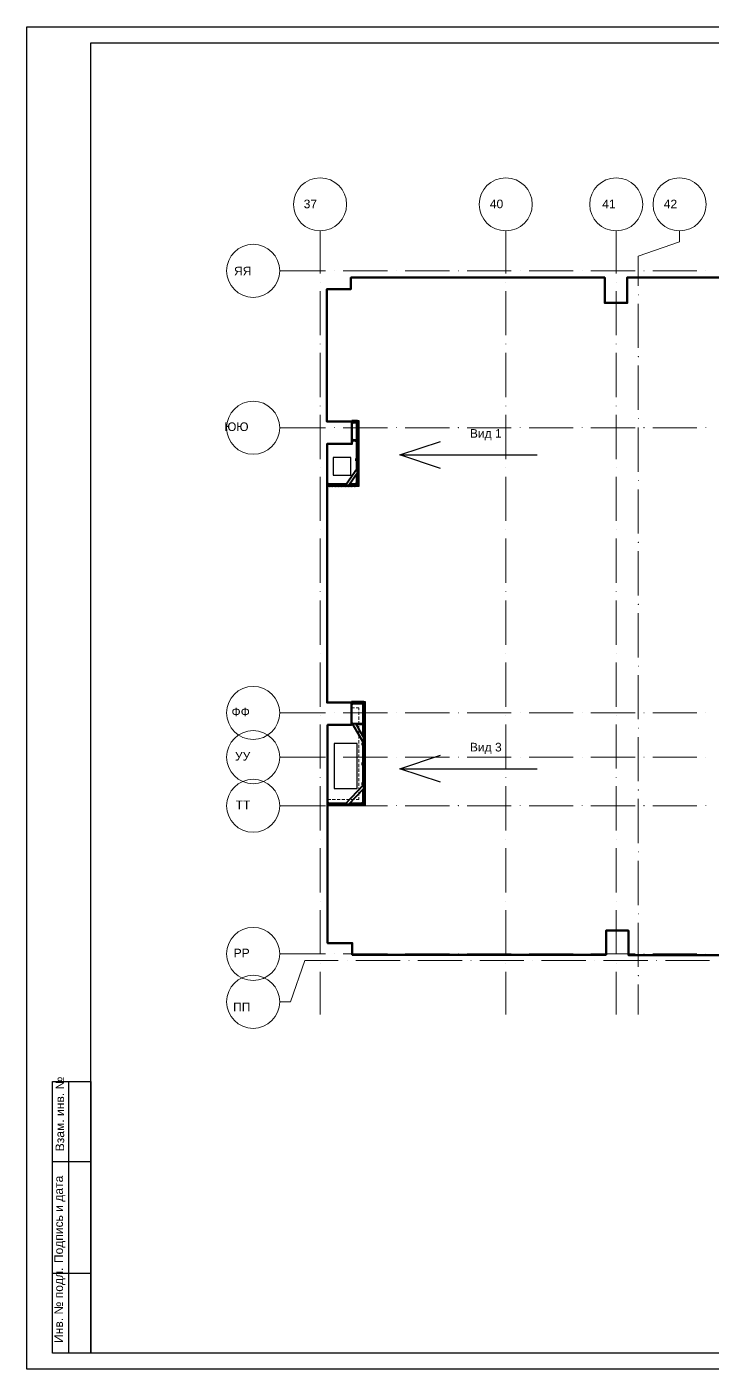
# Model space of a CAD drawing. Header units: millimetres. Extents: x 0 to 146, y 0 to 23.
# Drawn here: x 0.06 to 11.97, y 0.03 to 23.35 of the extents above; entities that cross this region are included whole.
import ezdxf

# ---------------------------------------------------------------- set-up
doc = ezdxf.new("R2010")
doc.units = ezdxf.units.MM
doc.layers.add('PDF _0', color=7, linetype='Continuous')
doc.layers.add('PDF _Текст', color=7, linetype='Continuous')
doc.layers.add('PDF _Оси-1', color=7, linetype='Continuous', true_color=0xaaaaaa)
doc.layers.add('PDF _Оси-3', color=7, linetype='Continuous', true_color=0x989898)
doc.styles.add('PDF ArialMT-Identity-H', font='arial.ttf')
doc.styles.add('PDF GOST Common-Identity-H', font='arial.ttf')

msp = doc.modelspace()

# ---------------------------------------------------------------- linework, layer by layer
at = {"layer": 'PDF _0', "lineweight": 25}
for points in [[(0.061, 23.354), (33.046, 23.354), (33.046, 0.031), (0.061, 0.031)], [(1.172, 23.076), (32.768, 23.076), (32.768, 0.309), (1.172, 0.309)], [(5.711, 16.505), (5.807, 16.505), (5.807, 16.515), (5.711, 16.515)], [(5.711, 16.494), (5.807, 16.494), (5.807, 16.503), (5.711, 16.503)], [(5.809, 15.367), (5.809, 16.515), (5.818, 16.515), (5.818, 15.367)], [(5.82, 15.367), (5.82, 16.515), (5.83, 16.515), (5.83, 15.367)], [(5.281, 15.387), (5.807, 15.387), (5.807, 15.378), (5.281, 15.378)], [(5.281, 15.376), (5.807, 15.376), (5.807, 15.367), (5.281, 15.367)], [(5.704, 11.623), (5.92, 11.623), (5.92, 11.632), (5.704, 11.632)], [(5.704, 11.612), (5.92, 11.612), (5.92, 11.621), (5.704, 11.621)], [(5.921, 9.821), (5.921, 11.632), (5.931, 11.632), (5.931, 9.821)], [(5.932, 9.821), (5.932, 11.632), (5.942, 11.632), (5.942, 9.821)], [(5.289, 9.842), (5.92, 9.842), (5.92, 9.832), (5.289, 9.832)], [(5.289, 9.831), (5.92, 9.831), (5.92, 9.821), (5.289, 9.821)], [(0.506, 5.029), (1.172, 5.029), (1.172, 0.309), (0.506, 0.309)]]:
    msp.add_lwpolyline(points, close=True, dxfattribs=at)
at = {"layer": 'PDF _0', "lineweight": 60}
msp.add_lwpolyline([(14.713, 19), (10.495, 19), (10.495, 18.558), (10.104, 18.558), (10.104, 18.996), (5.694, 18.996), (5.694, 18.797), (5.275, 18.797), (5.275, 16.496), (5.709, 16.496), (5.709, 16.108), (5.279, 16.108), (5.279, 11.613), (5.702, 11.613), (5.702, 11.225), (5.287, 11.225), (5.287, 7.434), (5.717, 7.434), (5.717, 7.231), (10.127, 7.231), (10.127, 7.653), (10.515, 7.653), (10.515, 7.227), (14.717, 7.227)], dxfattribs=at)
at = {"layer": 'PDF _0', "lineweight": 25}
for points in [[(5.711, 16.509), (5.717, 16.515)], [(5.711, 16.499), (5.716, 16.503)], [(5.717, 16.494), (5.726, 16.503)], [(5.718, 16.505), (5.727, 16.515)], [(5.727, 16.494), (5.737, 16.503)], [(5.728, 16.505), (5.738, 16.515)], [(5.737, 16.494), (5.747, 16.503)], [(5.738, 16.505), (5.748, 16.515)], [(5.748, 16.494), (5.757, 16.503)], [(5.749, 16.505), (5.758, 16.515)], [(5.758, 16.494), (5.768, 16.503)], [(5.759, 16.505), (5.769, 16.515)], [(5.769, 16.505), (5.779, 16.515)], [(5.769, 16.494), (5.778, 16.503)], [(5.779, 16.494), (5.788, 16.503)], [(5.78, 16.505), (5.789, 16.515)], [(5.789, 16.494), (5.799, 16.503)], [(5.79, 16.505), (5.8, 16.515)], [(5.8, 16.505), (5.807, 16.512)], [(5.8, 16.494), (5.807, 16.502)], [(5.809, 16.513), (5.81, 16.515)], [(5.809, 16.503), (5.818, 16.513)], [(5.809, 16.493), (5.818, 16.502)], [(5.809, 16.482), (5.818, 16.492)], [(5.809, 16.472), (5.818, 16.482)], [(5.809, 16.462), (5.818, 16.471)], [(5.809, 16.451), (5.818, 16.461)], [(5.809, 16.441), (5.818, 16.451)], [(5.809, 16.431), (5.818, 16.44)], [(5.809, 16.42), (5.818, 16.43)], [(5.809, 16.41), (5.818, 16.42)], [(5.809, 16.4), (5.818, 16.409)], [(5.809, 16.389), (5.818, 16.399)], [(5.809, 16.379), (5.818, 16.389)], [(5.809, 16.369), (5.818, 16.378)], [(5.809, 16.358), (5.818, 16.368)], [(5.809, 16.348), (5.818, 16.357)], [(5.809, 16.338), (5.818, 16.347)], [(5.809, 16.327), (5.818, 16.337)], [(5.809, 16.317), (5.818, 16.326)], [(5.82, 16.514), (5.82, 16.515)], [(5.82, 16.504), (5.83, 16.514)], [(5.82, 16.494), (5.83, 16.503)], [(5.82, 16.483), (5.83, 16.493)], [(5.82, 16.473), (5.83, 16.482)], [(5.82, 16.463), (5.83, 16.472)], [(5.82, 16.452), (5.83, 16.462)], [(5.82, 16.442), (5.83, 16.451)], [(5.82, 16.431), (5.83, 16.441)], [(5.82, 16.421), (5.83, 16.431)], [(5.82, 16.411), (5.83, 16.42)], [(5.82, 16.4), (5.83, 16.41)], [(5.82, 16.39), (5.83, 16.4)], [(5.82, 16.38), (5.83, 16.389)], [(5.82, 16.369), (5.83, 16.379)], [(5.82, 16.359), (5.83, 16.369)], [(5.82, 16.349), (5.83, 16.358)], [(5.82, 16.338), (5.83, 16.348)], [(5.82, 16.328), (5.83, 16.338)], [(5.82, 16.318), (5.83, 16.327)], [(5.809, 16.306), (5.818, 16.316)], [(5.809, 16.295), (5.818, 16.304)], [(5.809, 16.285), (5.818, 16.294)], [(5.809, 16.275), (5.818, 16.284)], [(5.809, 16.264), (5.818, 16.274)], [(5.809, 16.254), (5.818, 16.263)], [(5.809, 16.244), (5.818, 16.253)], [(5.809, 16.233), (5.818, 16.243)], [(5.809, 16.223), (5.818, 16.232)], [(5.809, 16.212), (5.818, 16.222)], [(5.809, 16.202), (5.818, 16.212)], [(5.809, 16.192), (5.818, 16.201)], [(5.809, 16.181), (5.818, 16.191)], [(5.809, 16.171), (5.818, 16.181)], [(5.809, 16.161), (5.818, 16.17)], [(5.809, 16.15), (5.818, 16.16)], [(5.809, 16.14), (5.818, 16.15)], [(5.809, 16.13), (5.818, 16.139)], [(5.809, 16.119), (5.818, 16.129)], [(5.809, 16.109), (5.818, 16.119)], [(5.809, 16.099), (5.818, 16.108)], [(5.809, 16.088), (5.818, 16.098)], [(5.817, 16.304), (5.818, 16.306)], [(5.82, 16.307), (5.83, 16.317)], [(5.82, 16.296), (5.828, 16.304)], [(5.82, 16.286), (5.83, 16.295)], [(5.82, 16.275), (5.83, 16.285)], [(5.82, 16.265), (5.83, 16.275)], [(5.82, 16.255), (5.83, 16.264)], [(5.82, 16.244), (5.83, 16.254)], [(5.82, 16.234), (5.83, 16.244)], [(5.82, 16.224), (5.83, 16.233)], [(5.82, 16.213), (5.83, 16.223)], [(5.82, 16.203), (5.83, 16.213)], [(5.82, 16.193), (5.83, 16.202)], [(5.82, 16.182), (5.83, 16.192)], [(5.82, 16.172), (5.83, 16.181)], [(5.82, 16.162), (5.83, 16.171)], [(5.82, 16.151), (5.83, 16.161)], [(5.82, 16.141), (5.83, 16.15)], [(5.82, 16.13), (5.83, 16.14)], [(5.82, 16.12), (5.83, 16.13)], [(5.82, 16.11), (5.83, 16.119)], [(5.82, 16.099), (5.83, 16.109)], [(5.82, 16.089), (5.83, 16.099)], [(5.827, 16.304), (5.83, 16.307)], [(6.545, 15.916), (7.25, 16.148)], [(5.809, 16.078), (5.818, 16.088)], [(5.809, 16.068), (5.818, 16.077)], [(5.809, 16.057), (5.818, 16.067)], [(5.809, 16.047), (5.818, 16.056)], [(5.809, 16.037), (5.818, 16.046)], [(5.809, 16.026), (5.818, 16.036)], [(5.809, 16.016), (5.818, 16.025)], [(5.809, 16.005), (5.818, 16.015)], [(5.809, 15.995), (5.818, 16.005)], [(5.809, 15.985), (5.818, 15.994)], [(5.809, 15.974), (5.818, 15.984)], [(5.809, 15.964), (5.818, 15.974)], [(5.809, 15.954), (5.818, 15.963)], [(5.809, 15.943), (5.818, 15.953)], [(5.809, 15.933), (5.818, 15.943)], [(5.809, 15.923), (5.818, 15.932)], [(5.809, 15.912), (5.818, 15.922)], [(5.809, 15.902), (5.818, 15.912)], [(5.809, 15.892), (5.818, 15.901)], [(5.809, 15.881), (5.818, 15.891)], [(5.809, 15.871), (5.818, 15.881)], [(5.809, 15.861), (5.818, 15.87)], [(5.809, 15.85), (5.818, 15.86)], [(5.82, 16.079), (5.83, 16.088)], [(5.82, 16.068), (5.83, 16.078)], [(5.82, 16.058), (5.83, 16.068)], [(5.82, 16.048), (5.83, 16.057)], [(5.82, 16.037), (5.83, 16.047)], [(5.82, 16.027), (5.83, 16.037)], [(5.82, 16.017), (5.83, 16.026)], [(5.82, 16.006), (5.83, 16.016)], [(5.82, 15.996), (5.83, 16.006)], [(5.82, 15.986), (5.83, 15.995)], [(5.82, 15.975), (5.83, 15.985)], [(5.82, 15.965), (5.83, 15.974)], [(5.82, 15.955), (5.83, 15.964)], [(5.82, 15.944), (5.83, 15.954)], [(5.82, 15.934), (5.83, 15.943)], [(5.82, 15.923), (5.83, 15.933)], [(5.82, 15.913), (5.83, 15.923)], [(5.82, 15.903), (5.83, 15.912)], [(5.82, 15.892), (5.83, 15.902)], [(5.82, 15.882), (5.83, 15.892)], [(5.82, 15.872), (5.83, 15.881)], [(5.82, 15.861), (5.83, 15.871)], [(5.82, 15.851), (5.83, 15.861)], [(7.25, 15.683), (6.545, 15.916), (8.93, 15.916)], [(5.809, 15.84), (5.818, 15.85)], [(5.809, 15.83), (5.818, 15.839)], [(5.809, 15.819), (5.818, 15.829)], [(5.809, 15.809), (5.818, 15.818)], [(5.809, 15.799), (5.818, 15.808)], [(5.809, 15.788), (5.818, 15.798)], [(5.809, 15.778), (5.818, 15.787)], [(5.809, 15.767), (5.818, 15.777)], [(5.809, 15.757), (5.818, 15.767)], [(5.809, 15.747), (5.818, 15.756)], [(5.809, 15.736), (5.818, 15.746)], [(5.809, 15.726), (5.818, 15.736)], [(5.809, 15.716), (5.818, 15.725)], [(5.809, 15.705), (5.818, 15.715)], [(5.809, 15.695), (5.818, 15.705)], [(5.809, 15.685), (5.818, 15.694)], [(5.809, 15.674), (5.818, 15.684)], [(5.809, 15.664), (5.818, 15.674)], [(5.809, 15.654), (5.818, 15.663)], [(5.809, 15.643), (5.818, 15.653)], [(5.809, 15.633), (5.818, 15.643)], [(5.809, 15.623), (5.818, 15.632)], [(5.82, 15.841), (5.83, 15.85)], [(5.82, 15.83), (5.83, 15.84)], [(5.82, 15.82), (5.83, 15.83)], [(5.82, 15.81), (5.83, 15.819)], [(5.82, 15.799), (5.83, 15.809)], [(5.82, 15.789), (5.83, 15.799)], [(5.82, 15.779), (5.83, 15.788)], [(5.82, 15.768), (5.83, 15.778)], [(5.82, 15.758), (5.83, 15.768)], [(5.82, 15.748), (5.83, 15.757)], [(5.82, 15.737), (5.83, 15.747)], [(5.82, 15.727), (5.83, 15.736)], [(5.82, 15.717), (5.83, 15.726)], [(5.82, 15.706), (5.83, 15.716)], [(5.82, 15.696), (5.83, 15.705)], [(5.82, 15.685), (5.83, 15.695)], [(5.82, 15.675), (5.83, 15.685)], [(5.82, 15.665), (5.83, 15.674)], [(5.82, 15.654), (5.83, 15.664)], [(5.82, 15.644), (5.83, 15.654)], [(5.82, 15.634), (5.83, 15.643)], [(5.82, 15.623), (5.83, 15.633)], [(5.809, 15.612), (5.818, 15.622)], [(5.809, 15.602), (5.818, 15.611)], [(5.809, 15.592), (5.818, 15.601)], [(5.809, 15.581), (5.818, 15.591)], [(5.809, 15.571), (5.818, 15.58)], [(5.809, 15.56), (5.818, 15.57)], [(5.809, 15.55), (5.818, 15.56)], [(5.809, 15.54), (5.818, 15.549)], [(5.809, 15.529), (5.818, 15.539)], [(5.809, 15.519), (5.818, 15.529)], [(5.809, 15.509), (5.818, 15.518)], [(5.809, 15.498), (5.818, 15.508)], [(5.809, 15.488), (5.818, 15.498)], [(5.809, 15.478), (5.818, 15.487)], [(5.809, 15.467), (5.818, 15.477)], [(5.809, 15.457), (5.818, 15.467)], [(5.809, 15.447), (5.818, 15.456)], [(5.809, 15.436), (5.818, 15.446)], [(5.809, 15.426), (5.818, 15.436)], [(5.809, 15.416), (5.818, 15.425)], [(5.809, 15.405), (5.818, 15.415)], [(5.809, 15.395), (5.818, 15.405)], [(5.809, 15.385), (5.818, 15.394)], [(5.82, 15.613), (5.83, 15.623)], [(5.82, 15.603), (5.83, 15.612)], [(5.82, 15.592), (5.83, 15.602)], [(5.82, 15.582), (5.83, 15.592)], [(5.82, 15.572), (5.83, 15.581)], [(5.82, 15.561), (5.83, 15.571)], [(5.82, 15.551), (5.83, 15.561)], [(5.82, 15.541), (5.83, 15.55)], [(5.82, 15.53), (5.83, 15.54)], [(5.82, 15.52), (5.83, 15.529)], [(5.82, 15.51), (5.83, 15.519)], [(5.82, 15.499), (5.83, 15.509)], [(5.82, 15.489), (5.83, 15.498)], [(5.82, 15.478), (5.83, 15.488)], [(5.82, 15.468), (5.83, 15.478)], [(5.82, 15.458), (5.83, 15.467)], [(5.82, 15.447), (5.83, 15.457)], [(5.82, 15.437), (5.83, 15.447)], [(5.82, 15.427), (5.83, 15.436)], [(5.82, 15.416), (5.83, 15.426)], [(5.82, 15.406), (5.83, 15.416)], [(5.82, 15.396), (5.83, 15.405)], [(5.82, 15.385), (5.83, 15.395)], [(5.281, 15.382), (5.286, 15.387)], [(5.281, 15.372), (5.285, 15.376)], [(5.286, 15.367), (5.295, 15.376)], [(5.287, 15.378), (5.296, 15.387)], [(5.296, 15.367), (5.306, 15.376)], [(5.297, 15.378), (5.307, 15.387)], [(5.307, 15.378), (5.317, 15.387)], [(5.307, 15.367), (5.316, 15.376)], [(5.317, 15.367), (5.326, 15.376)], [(5.318, 15.378), (5.327, 15.387)], [(5.327, 15.367), (5.337, 15.376)], [(5.328, 15.378), (5.338, 15.387)], [(5.338, 15.378), (5.348, 15.387)], [(5.338, 15.367), (5.347, 15.376)], [(5.348, 15.367), (5.358, 15.376)], [(5.349, 15.378), (5.358, 15.387)], [(5.358, 15.367), (5.368, 15.376)], [(5.359, 15.378), (5.369, 15.387)], [(5.369, 15.378), (5.379, 15.387)], [(5.369, 15.367), (5.378, 15.376)], [(5.379, 15.367), (5.389, 15.376)], [(5.38, 15.378), (5.389, 15.387)], [(5.389, 15.367), (5.399, 15.376)], [(5.39, 15.378), (5.4, 15.387)], [(5.4, 15.378), (5.41, 15.387)], [(5.4, 15.367), (5.409, 15.376)], [(5.41, 15.367), (5.42, 15.376)], [(5.411, 15.378), (5.42, 15.387)], [(5.42, 15.367), (5.43, 15.376)], [(5.421, 15.378), (5.431, 15.387)], [(5.431, 15.378), (5.441, 15.387)], [(5.431, 15.367), (5.44, 15.376)], [(5.441, 15.367), (5.451, 15.376)], [(5.442, 15.378), (5.451, 15.387)], [(5.451, 15.367), (5.461, 15.376)], [(5.452, 15.378), (5.462, 15.387)], [(5.462, 15.367), (5.471, 15.376)], [(5.463, 15.378), (5.472, 15.387)], [(5.472, 15.367), (5.482, 15.376)], [(5.473, 15.378), (5.482, 15.387)], [(5.482, 15.367), (5.492, 15.376)], [(5.483, 15.378), (5.493, 15.387)], [(5.493, 15.367), (5.502, 15.376)], [(5.494, 15.378), (5.503, 15.387)], [(5.503, 15.367), (5.513, 15.376)], [(5.504, 15.378), (5.514, 15.387)], [(5.513, 15.367), (5.523, 15.376)], [(5.514, 15.378), (5.524, 15.387)], [(5.524, 15.367), (5.533, 15.376)], [(5.525, 15.378), (5.534, 15.387)], [(5.534, 15.367), (5.544, 15.376)], [(5.535, 15.378), (5.545, 15.387)], [(5.545, 15.378), (5.555, 15.387)], [(5.545, 15.367), (5.554, 15.376)], [(5.555, 15.367), (5.564, 15.376)], [(5.556, 15.378), (5.565, 15.387)], [(5.565, 15.367), (5.575, 15.376)], [(5.566, 15.378), (5.576, 15.387)], [(5.576, 15.378), (5.586, 15.387)], [(5.576, 15.367), (5.585, 15.376)], [(5.586, 15.367), (5.596, 15.376)], [(5.587, 15.378), (5.596, 15.387)], [(5.596, 15.367), (5.606, 15.376)], [(5.597, 15.378), (5.607, 15.387)], [(5.607, 15.378), (5.617, 15.387)], [(5.607, 15.367), (5.616, 15.376)], [(5.617, 15.367), (5.627, 15.376)], [(5.618, 15.378), (5.627, 15.387)], [(5.627, 15.367), (5.637, 15.376)], [(5.628, 15.378), (5.638, 15.387)], [(5.638, 15.378), (5.648, 15.387)], [(5.638, 15.367), (5.647, 15.376)], [(5.648, 15.367), (5.658, 15.376)], [(5.649, 15.378), (5.658, 15.387)], [(5.658, 15.367), (5.668, 15.376)], [(5.659, 15.378), (5.669, 15.387)], [(5.669, 15.367), (5.678, 15.376)], [(5.67, 15.378), (5.679, 15.387)], [(5.679, 15.367), (5.689, 15.376)], [(5.68, 15.378), (5.689, 15.387)], [(5.689, 15.367), (5.699, 15.376)], [(5.69, 15.378), (5.7, 15.387)], [(5.7, 15.367), (5.709, 15.376)], [(5.701, 15.378), (5.71, 15.387)], [(5.71, 15.367), (5.72, 15.376)], [(5.711, 15.378), (5.721, 15.387)], [(5.72, 15.367), (5.73, 15.376)], [(5.721, 15.378), (5.731, 15.387)], [(5.731, 15.367), (5.74, 15.376)], [(5.732, 15.378), (5.741, 15.387)], [(5.741, 15.367), (5.751, 15.376)], [(5.742, 15.378), (5.752, 15.387)], [(5.752, 15.378), (5.762, 15.387)], [(5.752, 15.367), (5.761, 15.376)], [(5.762, 15.367), (5.771, 15.376)], [(5.763, 15.378), (5.772, 15.387)], [(5.772, 15.367), (5.782, 15.376)], [(5.773, 15.378), (5.783, 15.387)], [(5.783, 15.378), (5.793, 15.387)], [(5.783, 15.367), (5.792, 15.376)], [(5.793, 15.367), (5.803, 15.376)], [(5.794, 15.378), (5.803, 15.387)], [(5.803, 15.367), (5.807, 15.371)], [(5.804, 15.378), (5.807, 15.381)], [(5.809, 15.374), (5.818, 15.384)], [(5.812, 15.367), (5.818, 15.373)], [(5.82, 15.375), (5.83, 15.385)], [(5.822, 15.367), (5.83, 15.374)], [(6.545, 10.464), (7.25, 10.697)], [(7.25, 10.232), (6.545, 10.464), (8.93, 10.464)], [(0.783, 5.029), (0.783, 0.309)], [(0.506, 3.641), (1.172, 3.641)], [(0.506, 1.697), (1.172, 1.697)]]:
    msp.add_lwpolyline(points, dxfattribs=at)
at = {"layer": 'PDF _0', "color": 1, "lineweight": 40}
for points in [[(5.733, 16.492), (5.711, 16.492), (5.711, 16.472), (5.733, 16.472)], [(5.764, 16.492), (5.785, 16.492), (5.785, 16.472), (5.764, 16.472)], [(5.787, 16.471), (5.787, 16.492), (5.807, 16.492), (5.807, 16.471)], [(5.733, 16.179), (5.711, 16.179), (5.711, 16.158), (5.733, 16.158)], [(5.764, 16.179), (5.785, 16.179), (5.785, 16.158), (5.764, 16.158)], [(5.787, 16.19), (5.787, 16.169), (5.807, 16.169), (5.807, 16.19)], [(5.787, 16.147), (5.787, 16.168), (5.807, 16.168), (5.807, 16.147)], [(5.599, 15.392), (5.805, 15.694)], [(5.764, 15.845), (5.785, 15.845), (5.785, 15.824), (5.764, 15.824)], [(5.787, 15.856), (5.787, 15.835), (5.807, 15.835), (5.807, 15.856)], [(5.787, 15.812), (5.787, 15.834), (5.807, 15.834), (5.807, 15.812)], [(5.789, 15.588), (5.789, 15.392), (5.805, 15.392), (5.805, 15.832), (5.789, 15.832), (5.789, 15.67)], [(5.302, 15.411), (5.281, 15.411), (5.281, 15.39), (5.302, 15.39)], [(5.61, 15.408), (5.283, 15.408), (5.283, 15.392), (5.783, 15.392), (5.783, 15.408), (5.666, 15.408)], [(5.655, 15.392), (5.805, 15.612)], [(5.764, 15.39), (5.785, 15.39), (5.785, 15.411), (5.764, 15.411)], [(5.787, 15.411), (5.787, 15.39), (5.807, 15.39), (5.807, 15.411)], [(5.726, 11.61), (5.704, 11.61), (5.704, 11.589), (5.726, 11.589)], [(5.876, 11.61), (5.897, 11.61), (5.897, 11.589), (5.876, 11.589)], [(5.899, 11.588), (5.899, 11.61), (5.92, 11.61), (5.92, 11.588)], [(5.726, 11.251), (5.704, 11.251), (5.704, 11.23), (5.726, 11.23)], [(5.726, 11.232), (5.708, 11.232), (5.708, 11.249), (5.826, 11.249), (5.895, 11.249), (5.895, 11.232), (5.779, 11.232)], [(5.716, 11.249), (5.917, 10.903)], [(5.77, 11.249), (5.917, 10.994)], [(5.876, 11.251), (5.897, 11.251), (5.897, 11.23), (5.876, 11.23)], [(5.899, 11.262), (5.899, 11.241), (5.92, 11.241), (5.92, 11.262)], [(5.899, 11.219), (5.899, 11.24), (5.92, 11.24), (5.92, 11.219)], [(5.901, 10.93), (5.901, 10.897), (5.917, 10.897), (5.917, 11.239), (5.901, 11.239), (5.901, 11.022)], [(5.876, 10.905), (5.897, 10.905), (5.897, 10.884), (5.876, 10.884)], [(5.899, 10.917), (5.899, 10.895), (5.92, 10.895), (5.92, 10.917)], [(5.899, 10.873), (5.899, 10.894), (5.92, 10.894), (5.92, 10.873)], [(5.876, 10.559), (5.897, 10.559), (5.897, 10.539), (5.876, 10.539)], [(5.899, 10.571), (5.899, 10.549), (5.92, 10.549), (5.92, 10.571)], [(5.899, 10.527), (5.899, 10.549), (5.92, 10.549), (5.92, 10.527)], [(5.593, 9.846), (5.917, 10.189)], [(5.656, 9.846), (5.917, 10.122)], [(5.876, 10.214), (5.897, 10.214), (5.897, 10.193), (5.876, 10.193)], [(5.899, 10.225), (5.899, 10.204), (5.92, 10.204), (5.92, 10.225)], [(5.899, 10.181), (5.899, 10.203), (5.92, 10.203), (5.92, 10.181)], [(5.901, 10.105), (5.901, 9.846), (5.917, 9.846), (5.917, 10.202), (5.901, 10.202), (5.901, 10.172)], [(5.311, 9.865), (5.289, 9.865), (5.289, 9.844), (5.311, 9.844)], [(5.608, 9.862), (5.292, 9.862), (5.292, 9.846), (5.895, 9.846), (5.895, 9.862), (5.672, 9.862)], [(5.876, 9.844), (5.897, 9.844), (5.897, 9.865), (5.876, 9.865)], [(5.899, 9.866), (5.899, 9.844), (5.92, 9.844), (5.92, 9.866)]]:
    msp.add_lwpolyline(points, dxfattribs=at)
for points in [[(5.714, 16.49), (5.783, 16.49), (5.783, 16.474), (5.714, 16.474)], [(5.789, 16.171), (5.805, 16.171), (5.805, 16.49), (5.789, 16.49)], [(5.714, 16.176), (5.783, 16.176), (5.783, 16.16), (5.714, 16.16)], [(5.789, 15.837), (5.805, 15.837), (5.805, 16.166), (5.789, 16.166)], [(5.708, 11.608), (5.826, 11.608), (5.895, 11.608), (5.895, 11.592), (5.708, 11.592)], [(5.901, 11.242), (5.917, 11.242), (5.917, 11.608), (5.901, 11.608)], [(5.901, 10.551), (5.917, 10.551), (5.917, 10.893), (5.901, 10.893)], [(5.901, 10.205), (5.917, 10.205), (5.917, 10.547), (5.901, 10.547)]]:
    msp.add_lwpolyline(points, close=True, dxfattribs=at)
at = {"layer": 'PDF _0', "color": 5, "lineweight": 25}
for points in [[(5.383, 15.565), (5.69, 15.565), (5.69, 15.872), (5.383, 15.872)], [(5.401, 10.119), (5.802, 10.119), (5.802, 10.903), (5.401, 10.903)]]:
    msp.add_lwpolyline(points, close=True, dxfattribs=at)
at = {"layer": 'PDF _0', "lineweight": 20}
for points in [[(5.708, 11.581), (5.708, 11.613), (5.761, 11.613)], [(5.756, 11.521), (5.708, 11.521), (5.708, 11.554)], [(5.831, 11.481), (5.831, 11.521), (5.783, 11.521)], [(5.788, 11.613), (5.843, 11.613)], [(5.831, 11.398), (5.831, 11.453)], [(5.87, 11.613), (5.923, 11.613), (5.923, 11.563)], [(5.923, 11.536), (5.923, 11.481)], [(5.923, 11.453), (5.923, 11.398)], [(5.831, 11.316), (5.831, 11.371)], [(5.831, 11.234), (5.831, 11.289)], [(5.831, 11.151), (5.831, 11.206)], [(5.923, 11.371), (5.923, 11.316)], [(5.923, 11.289), (5.923, 11.234)], [(5.923, 11.206), (5.923, 11.151)], [(5.831, 11.069), (5.831, 11.124)], [(5.831, 10.987), (5.831, 11.042)], [(5.923, 11.124), (5.923, 11.069)], [(5.923, 11.042), (5.923, 10.987)], [(5.831, 10.904), (5.831, 10.959)], [(5.831, 10.822), (5.831, 10.877)], [(5.831, 10.74), (5.831, 10.795)], [(5.923, 10.959), (5.923, 10.904)], [(5.923, 10.877), (5.923, 10.822)], [(5.923, 10.795), (5.923, 10.74)], [(5.831, 10.657), (5.831, 10.712)], [(5.831, 10.575), (5.831, 10.63)], [(5.831, 10.493), (5.831, 10.548)], [(5.923, 10.712), (5.923, 10.657)], [(5.923, 10.63), (5.923, 10.575)], [(5.923, 10.548), (5.923, 10.493)], [(5.831, 10.411), (5.831, 10.465)], [(5.831, 10.328), (5.831, 10.383)], [(5.831, 10.246), (5.831, 10.301)], [(5.923, 10.465), (5.923, 10.411)], [(5.923, 10.383), (5.923, 10.328)], [(5.923, 10.301), (5.923, 10.246)], [(5.831, 10.164), (5.831, 10.218)], [(5.831, 10.081), (5.831, 10.136)], [(5.831, 9.999), (5.831, 10.054)], [(5.923, 10.218), (5.923, 10.164)], [(5.923, 10.136), (5.923, 10.081)], [(5.923, 10.054), (5.923, 9.999)], [(5.293, 9.899), (5.293, 9.931), (5.343, 9.931)], [(5.348, 9.839), (5.293, 9.839), (5.293, 9.871)], [(5.37, 9.931), (5.425, 9.931)], [(5.43, 9.839), (5.375, 9.839)], [(5.452, 9.931), (5.507, 9.931)], [(5.512, 9.839), (5.457, 9.839)], [(5.535, 9.931), (5.59, 9.931)], [(5.594, 9.839), (5.54, 9.839)], [(5.617, 9.931), (5.672, 9.931)], [(5.677, 9.839), (5.622, 9.839)], [(5.699, 9.931), (5.754, 9.931)], [(5.759, 9.839), (5.704, 9.839)], [(5.782, 9.931), (5.831, 9.931), (5.831, 9.971)], [(5.841, 9.839), (5.787, 9.839)], [(5.923, 9.889), (5.923, 9.839), (5.869, 9.839)], [(5.923, 9.971), (5.923, 9.917)]]:
    msp.add_lwpolyline(points, dxfattribs=at)
at = {"layer": 'PDF _0', "lineweight": 5}
for points in [[(5.831, 11.521), (5.833, 11.521), (5.833, 11.523), (5.831, 11.523)], [(5.831, 9.931), (5.833, 9.931), (5.833, 9.933), (5.831, 9.933)]]:
    msp.add_lwpolyline(points, close=True, dxfattribs=at)
at = {"layer": 'PDF _Оси-1', "lineweight": 20}
for centre in [(5.156, 20.27), (8.383, 20.27), (10.303, 20.27), (11.404, 20.27), (3.994, 19.115), (3.994, 16.388), (3.994, 11.433), (3.994, 10.665), (3.994, 9.82), (3.994, 7.246), (3.994, 6.414)]:
    msp.add_circle(centre, 0.461, dxfattribs=at)
at = {"layer": 'PDF _Оси-3', "lineweight": 9}
for points in [[(5.156, 19.809), (5.156, 19.071)], [(8.383, 19.809), (8.383, 19.071)], [(10.303, 19.809), (10.303, 19.071)], [(11.404, 19.809), (11.404, 19.62), (10.687, 19.37), (10.687, 18.852)], [(5.254, 19.115), (4.455, 19.115)], [(6.329, 19.115), (5.561, 19.115)], [(7.405, 19.115), (6.636, 19.115)], [(8.48, 19.115), (7.712, 19.115)], [(9.556, 19.115), (8.788, 19.115)], [(10.631, 19.115), (9.863, 19.115)], [(11.707, 19.115), (10.939, 19.115)], [(5.156, 18.764), (5.156, 17.996)], [(8.383, 18.764), (8.383, 17.996)], [(10.303, 18.764), (10.303, 17.996)], [(10.687, 18.544), (10.687, 17.776)], [(5.156, 17.688), (5.156, 16.92)], [(8.383, 17.688), (8.383, 16.92)], [(10.303, 17.688), (10.303, 16.92)], [(10.687, 17.469), (10.687, 16.701)], [(5.156, 16.613), (5.156, 15.845)], [(8.383, 16.613), (8.383, 15.845)], [(10.303, 16.613), (10.303, 15.845)], [(4.455, 16.388), (5.254, 16.388)], [(5.561, 16.388), (6.329, 16.388)], [(6.636, 16.388), (7.405, 16.388)], [(7.712, 16.388), (8.48, 16.388)], [(8.788, 16.388), (9.556, 16.388)], [(9.863, 16.388), (10.631, 16.388)], [(10.687, 16.393), (10.687, 15.625)], [(10.939, 16.388), (11.707, 16.388)], [(5.156, 15.537), (5.156, 14.769)], [(8.383, 15.537), (8.383, 14.769)], [(10.303, 15.537), (10.303, 14.769)], [(10.687, 15.318), (10.687, 14.549)], [(5.156, 14.462), (5.156, 13.693)], [(8.383, 14.462), (8.383, 13.693)], [(10.303, 14.462), (10.303, 13.693)], [(10.687, 14.242), (10.687, 13.474)], [(5.156, 13.386), (5.156, 12.618)], [(8.383, 13.386), (8.383, 12.618)], [(10.303, 13.386), (10.303, 12.618)], [(10.687, 13.167), (10.687, 12.398)], [(5.156, 12.311), (5.156, 11.542)], [(8.383, 12.311), (8.383, 11.542)], [(10.303, 12.311), (10.303, 11.542)], [(10.687, 12.091), (10.687, 11.323)], [(4.455, 11.433), (5.254, 11.433)], [(5.561, 11.433), (6.329, 11.433)], [(6.636, 11.433), (7.405, 11.433)], [(7.712, 11.433), (8.48, 11.433)], [(8.788, 11.433), (9.556, 11.433)], [(9.863, 11.433), (10.631, 11.433)], [(10.939, 11.433), (11.707, 11.433)], [(5.156, 11.235), (5.156, 10.467)], [(8.383, 11.235), (8.383, 10.467)], [(10.303, 11.235), (10.303, 10.467)], [(10.687, 11.015), (10.687, 10.247)], [(4.455, 10.665), (5.254, 10.665)], [(5.561, 10.665), (6.329, 10.665)], [(6.636, 10.665), (7.405, 10.665)], [(7.712, 10.665), (8.48, 10.665)], [(8.788, 10.665), (9.556, 10.665)], [(9.863, 10.665), (10.631, 10.665)], [(10.939, 10.665), (11.707, 10.665)], [(5.156, 10.159), (5.156, 9.391)], [(8.383, 10.159), (8.383, 9.391)], [(10.303, 10.159), (10.303, 9.391)], [(4.455, 9.82), (5.254, 9.82)], [(5.561, 9.82), (6.329, 9.82)], [(6.636, 9.82), (7.405, 9.82)], [(7.712, 9.82), (8.48, 9.82)], [(8.788, 9.82), (9.556, 9.82)], [(9.863, 9.82), (10.631, 9.82)], [(10.687, 9.94), (10.687, 9.172)], [(10.939, 9.82), (11.707, 9.82)], [(5.156, 9.084), (5.156, 8.316)], [(8.383, 9.084), (8.383, 8.316)], [(10.303, 9.084), (10.303, 8.316)], [(10.687, 8.864), (10.687, 8.096)], [(5.156, 8.008), (5.156, 7.24)], [(8.383, 8.008), (8.383, 7.24)], [(10.303, 8.008), (10.303, 7.24)], [(10.687, 7.789), (10.687, 7.02)], [(4.455, 7.246), (5.254, 7.246)], [(5.561, 7.246), (6.329, 7.246)], [(6.636, 7.246), (7.405, 7.246)], [(7.712, 7.246), (8.48, 7.246)], [(8.788, 7.246), (9.556, 7.246)], [(9.863, 7.246), (10.631, 7.246)], [(10.939, 7.246), (11.707, 7.246)], [(5.473, 7.131), (4.894, 7.131), (4.644, 6.414), (4.455, 6.414)], [(6.549, 7.131), (5.78, 7.131)], [(7.624, 7.131), (6.856, 7.131)], [(8.7, 7.131), (7.932, 7.131)], [(9.775, 7.131), (9.007, 7.131)], [(10.851, 7.131), (10.083, 7.131)], [(11.927, 7.131), (11.158, 7.131)], [(5.156, 6.933), (5.156, 6.195)], [(8.383, 6.933), (8.383, 6.195)], [(10.303, 6.933), (10.303, 6.195)], [(10.687, 6.713), (10.687, 6.195)]]:
    msp.add_lwpolyline(points, dxfattribs=at)
at = {"layer": 'PDF _Оси-3', "lineweight": 5}
for points in [[(5.156, 18.918), (5.158, 18.918), (5.158, 18.92), (5.156, 18.92)], [(5.407, 19.115), (5.409, 19.115), (5.409, 19.117), (5.407, 19.117)], [(6.483, 19.115), (6.485, 19.115), (6.485, 19.117), (6.483, 19.117)], [(7.558, 19.115), (7.56, 19.115), (7.56, 19.117), (7.558, 19.117)], [(8.383, 18.918), (8.385, 18.918), (8.385, 18.92), (8.383, 18.92)], [(8.634, 19.115), (8.636, 19.115), (8.636, 19.117), (8.634, 19.117)], [(9.71, 19.115), (9.712, 19.115), (9.712, 19.117), (9.71, 19.117)], [(10.303, 18.918), (10.305, 18.918), (10.305, 18.92), (10.303, 18.92)], [(10.785, 19.115), (10.787, 19.115), (10.787, 19.117), (10.785, 19.117)], [(11.861, 19.115), (11.863, 19.115), (11.863, 19.117), (11.861, 19.117)], [(10.687, 18.698), (10.689, 18.698), (10.689, 18.7), (10.687, 18.7)], [(5.156, 17.842), (5.158, 17.842), (5.158, 17.844), (5.156, 17.844)], [(8.383, 17.842), (8.385, 17.842), (8.385, 17.844), (8.383, 17.844)], [(10.303, 17.842), (10.305, 17.842), (10.305, 17.844), (10.303, 17.844)], [(10.687, 17.622), (10.689, 17.622), (10.689, 17.624), (10.687, 17.624)], [(5.156, 16.766), (5.158, 16.766), (5.158, 16.768), (5.156, 16.768)], [(8.383, 16.766), (8.385, 16.766), (8.385, 16.768), (8.383, 16.768)], [(10.303, 16.766), (10.305, 16.766), (10.305, 16.768), (10.303, 16.768)], [(5.407, 16.388), (5.409, 16.388), (5.409, 16.39), (5.407, 16.39)], [(6.483, 16.388), (6.485, 16.388), (6.485, 16.39), (6.483, 16.39)], [(7.558, 16.388), (7.56, 16.388), (7.56, 16.39), (7.558, 16.39)], [(8.634, 16.388), (8.636, 16.388), (8.636, 16.39), (8.634, 16.39)], [(9.71, 16.388), (9.712, 16.388), (9.712, 16.39), (9.71, 16.39)], [(10.687, 16.547), (10.689, 16.547), (10.689, 16.549), (10.687, 16.549)], [(10.785, 16.388), (10.787, 16.388), (10.787, 16.39), (10.785, 16.39)], [(11.861, 16.388), (11.863, 16.388), (11.863, 16.39), (11.861, 16.39)], [(5.156, 15.691), (5.158, 15.691), (5.158, 15.693), (5.156, 15.693)], [(8.383, 15.691), (8.385, 15.691), (8.385, 15.693), (8.383, 15.693)], [(10.303, 15.691), (10.305, 15.691), (10.305, 15.693), (10.303, 15.693)], [(10.687, 15.471), (10.689, 15.471), (10.689, 15.473), (10.687, 15.473)], [(5.156, 14.615), (5.158, 14.615), (5.158, 14.617), (5.156, 14.617)], [(8.383, 14.615), (8.385, 14.615), (8.385, 14.617), (8.383, 14.617)], [(10.303, 14.615), (10.305, 14.615), (10.305, 14.617), (10.303, 14.617)], [(10.687, 14.396), (10.689, 14.396), (10.689, 14.398), (10.687, 14.398)], [(5.156, 13.54), (5.158, 13.54), (5.158, 13.542), (5.156, 13.542)], [(8.383, 13.54), (8.385, 13.54), (8.385, 13.542), (8.383, 13.542)], [(10.303, 13.54), (10.305, 13.54), (10.305, 13.542), (10.303, 13.542)], [(10.687, 13.32), (10.689, 13.32), (10.689, 13.322), (10.687, 13.322)], [(5.156, 12.464), (5.158, 12.464), (5.158, 12.466), (5.156, 12.466)], [(8.383, 12.464), (8.385, 12.464), (8.385, 12.466), (8.383, 12.466)], [(10.303, 12.464), (10.305, 12.464), (10.305, 12.466), (10.303, 12.466)], [(10.687, 12.245), (10.689, 12.245), (10.689, 12.247), (10.687, 12.247)], [(5.407, 11.433), (5.409, 11.433), (5.409, 11.435), (5.407, 11.435)], [(6.483, 11.433), (6.485, 11.433), (6.485, 11.435), (6.483, 11.435)], [(7.558, 11.433), (7.56, 11.433), (7.56, 11.435), (7.558, 11.435)], [(8.634, 11.433), (8.636, 11.433), (8.636, 11.435), (8.634, 11.435)], [(9.71, 11.433), (9.712, 11.433), (9.712, 11.435), (9.71, 11.435)], [(10.785, 11.433), (10.787, 11.433), (10.787, 11.435), (10.785, 11.435)], [(11.861, 11.433), (11.863, 11.433), (11.863, 11.435), (11.861, 11.435)], [(5.156, 11.389), (5.158, 11.389), (5.158, 11.391), (5.156, 11.391)], [(8.383, 11.389), (8.385, 11.389), (8.385, 11.391), (8.383, 11.391)], [(10.303, 11.389), (10.305, 11.389), (10.305, 11.391), (10.303, 11.391)], [(10.687, 11.169), (10.689, 11.169), (10.689, 11.171), (10.687, 11.171)], [(5.407, 10.665), (5.409, 10.665), (5.409, 10.667), (5.407, 10.667)], [(6.483, 10.665), (6.485, 10.665), (6.485, 10.667), (6.483, 10.667)], [(7.558, 10.665), (7.56, 10.665), (7.56, 10.667), (7.558, 10.667)], [(8.634, 10.665), (8.636, 10.665), (8.636, 10.667), (8.634, 10.667)], [(9.71, 10.665), (9.712, 10.665), (9.712, 10.667), (9.71, 10.667)], [(10.785, 10.665), (10.787, 10.665), (10.787, 10.667), (10.785, 10.667)], [(11.861, 10.665), (11.863, 10.665), (11.863, 10.667), (11.861, 10.667)], [(5.156, 10.313), (5.158, 10.313), (5.158, 10.315), (5.156, 10.315)], [(8.383, 10.313), (8.385, 10.313), (8.385, 10.315), (8.383, 10.315)], [(10.303, 10.313), (10.305, 10.313), (10.305, 10.315), (10.303, 10.315)], [(10.687, 10.093), (10.689, 10.093), (10.689, 10.095), (10.687, 10.095)], [(5.407, 9.82), (5.409, 9.82), (5.409, 9.822), (5.407, 9.822)], [(6.483, 9.82), (6.485, 9.82), (6.485, 9.822), (6.483, 9.822)], [(7.558, 9.82), (7.56, 9.82), (7.56, 9.822), (7.558, 9.822)], [(8.634, 9.82), (8.636, 9.82), (8.636, 9.822), (8.634, 9.822)], [(9.71, 9.82), (9.712, 9.82), (9.712, 9.822), (9.71, 9.822)], [(10.785, 9.82), (10.787, 9.82), (10.787, 9.822), (10.785, 9.822)], [(11.861, 9.82), (11.863, 9.82), (11.863, 9.822), (11.861, 9.822)], [(5.156, 9.238), (5.158, 9.238), (5.158, 9.24), (5.156, 9.24)], [(8.383, 9.238), (8.385, 9.238), (8.385, 9.24), (8.383, 9.24)], [(10.303, 9.238), (10.305, 9.238), (10.305, 9.24), (10.303, 9.24)], [(10.687, 9.018), (10.689, 9.018), (10.689, 9.02), (10.687, 9.02)], [(5.156, 8.162), (5.158, 8.162), (5.158, 8.164), (5.156, 8.164)], [(8.383, 8.162), (8.385, 8.162), (8.385, 8.164), (8.383, 8.164)], [(10.303, 8.162), (10.305, 8.162), (10.305, 8.164), (10.303, 8.164)], [(10.687, 7.942), (10.689, 7.942), (10.689, 7.944), (10.687, 7.944)], [(5.407, 7.246), (5.409, 7.246), (5.409, 7.248), (5.407, 7.248)], [(6.483, 7.246), (6.485, 7.246), (6.485, 7.248), (6.483, 7.248)], [(7.558, 7.246), (7.56, 7.246), (7.56, 7.248), (7.558, 7.248)], [(8.634, 7.246), (8.636, 7.246), (8.636, 7.248), (8.634, 7.248)], [(9.71, 7.246), (9.712, 7.246), (9.712, 7.248), (9.71, 7.248)], [(10.785, 7.246), (10.787, 7.246), (10.787, 7.248), (10.785, 7.248)], [(11.861, 7.246), (11.863, 7.246), (11.863, 7.248), (11.861, 7.248)], [(5.156, 7.086), (5.158, 7.086), (5.158, 7.088), (5.156, 7.088)], [(5.627, 7.131), (5.629, 7.131), (5.629, 7.133), (5.627, 7.133)], [(6.702, 7.131), (6.704, 7.131), (6.704, 7.133), (6.702, 7.133)], [(7.778, 7.131), (7.78, 7.131), (7.78, 7.133), (7.778, 7.133)], [(8.383, 7.086), (8.385, 7.086), (8.385, 7.088), (8.383, 7.088)], [(8.854, 7.131), (8.856, 7.131), (8.856, 7.133), (8.854, 7.133)], [(9.929, 7.131), (9.931, 7.131), (9.931, 7.133), (9.929, 7.133)], [(10.303, 7.086), (10.305, 7.086), (10.305, 7.088), (10.303, 7.088)], [(11.005, 7.131), (11.007, 7.131), (11.007, 7.133), (11.005, 7.133)], [(10.687, 6.867), (10.689, 6.867), (10.689, 6.869), (10.687, 6.869)]]:
    msp.add_lwpolyline(points, close=True, dxfattribs=at)

# ---------------------------------------------------------------- texts
at = {"layer": 'PDF _Текст', "color": 253, "true_color": 0xaaaaaa, "char_height": 0.15, "attachment_point": 4, "style": 'PDF ArialMT-Identity-H'}
for s, insert in [('37', (4.872, 20.276)), ('40', (8.107, 20.276)), ('41', (10.06, 20.276)), ('42', (11.129, 20.276)), ('ЯЯ', (3.661, 19.11)), ('ЮЮ', (3.491, 16.405)), ('ФФ', (3.618, 11.449)), ('УУ', (3.678, 10.681)), ('ТТ', (3.69, 9.836)), ('РР', (3.655, 7.262)), ('ПП', (3.646, 6.323))]:
    msp.add_mtext(s, dxfattribs=dict(at, insert=insert))
at = {"layer": 'PDF _Текст', "char_height": 0.15, "attachment_point": 4, "style": 'PDF GOST Common-Identity-H'}
for s, insert in [('Вид 1', (7.76, 16.268)), ('Вид 3', (7.76, 10.817))]:
    msp.add_mtext(s, dxfattribs=dict(at, insert=insert))
at = {"layer": 'PDF _Текст', "char_height": 0.15, "attachment_point": 4, "rotation": 90, "style": 'PDF GOST Common-Identity-H'}
for s, insert in [('Взам. инв. №', (0.636, 3.817)), ('Подпись и дата', (0.636, 1.874)), ('Инв. № подл.', (0.636, 0.486))]:
    msp.add_mtext(s, dxfattribs=dict(at, insert=insert))

doc.saveas('drawing.dxf')
